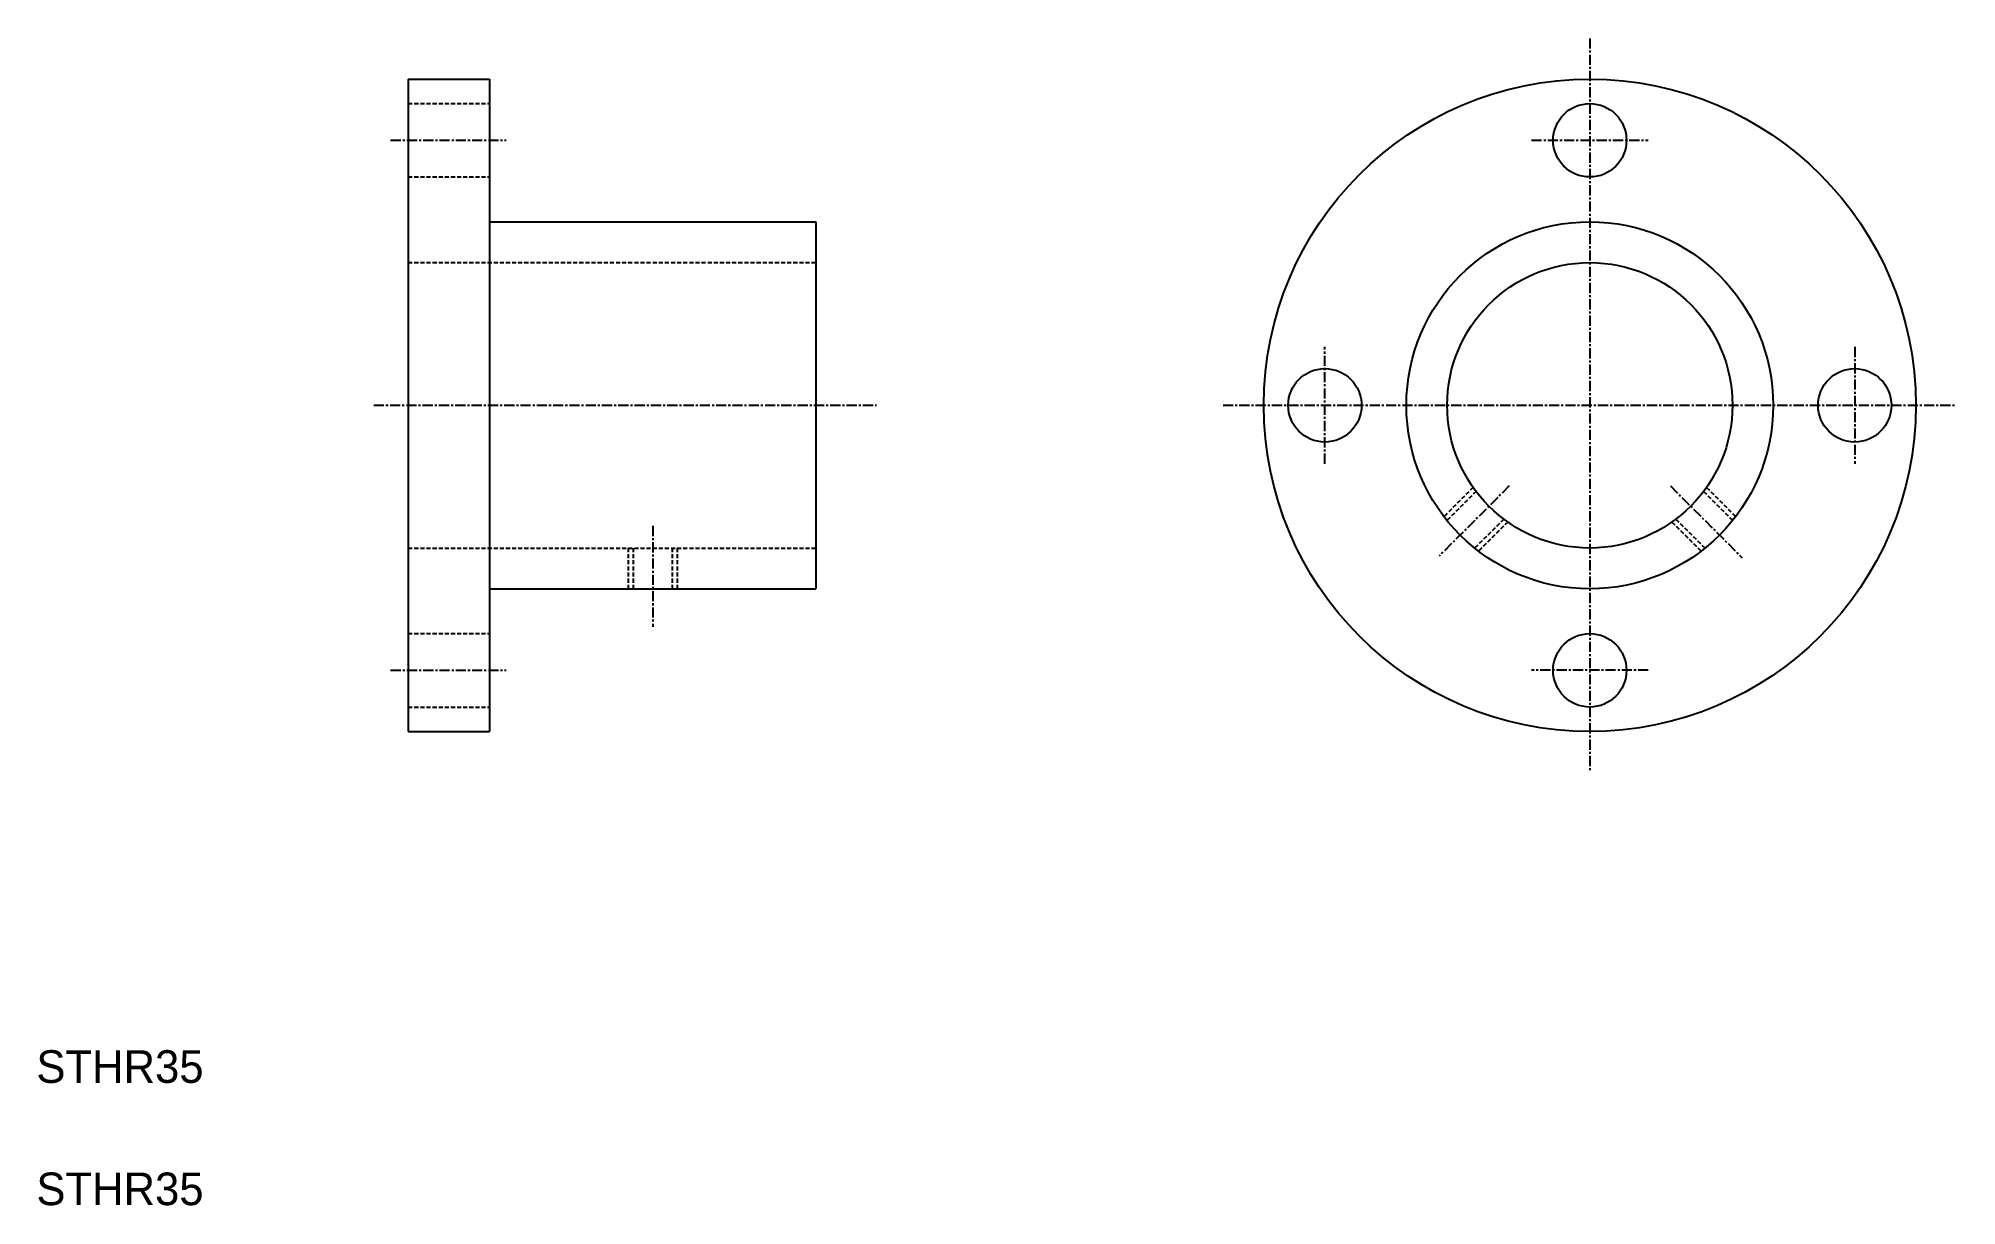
# Model space of a CAD drawing. Extents: x 32 to 268, y 51 to 194.
import ezdxf

# ---------------------------------------------------------------- set-up
doc = ezdxf.new("R2010")
doc.units = 0
doc.linetypes.add('CENTER', pattern=[2, 1.25, -0.25, 0.25, -0.25])
doc.linetypes.add('DASHED', pattern=[0.75, 0.5, -0.25])
doc.layers.get('0').update_dxf_attribs({"linetype": 'CONTINUOUS'})
doc.layers.add('CENTER', color=1, linetype='CENTER')

msp = doc.modelspace()

# ---------------------------------------------------------------- linework, layer by layer
at = {"color": 7, "linetype": 'CONTINUOUS'}
for p, q in [((77.78, 189.29), (77.78, 109.29)), ((77.78, 189.29), (87.78, 189.29)), ((87.78, 189.29), (87.78, 109.29)), ((87.78, 171.79), (127.78, 171.79)), ((127.78, 171.79), (127.78, 126.79)), ((77.78, 169.29), (77.78, 169.29)), ((77.78, 149.29), (77.78, 149.29)), ((87.78, 126.79), (127.78, 126.79)), ((77.78, 109.29), (87.78, 109.29))]:
    msp.add_line(p, q, dxfattribs=at)
at = {"color": 3, "linetype": 'DASHED'}
for p, q in [((77.78, 186.29), (87.78, 186.29)), ((77.78, 177.29), (87.78, 177.29)), ((77.78, 166.79), (127.78, 166.79)), ((208.44, 139.22), (204.86, 135.64)), ((237.07, 139.22), (240.64, 135.64)), ((208.8, 138.73), (205.24, 135.17)), ((236.71, 138.73), (240.27, 135.17)), ((212.19, 135.33), (208.63, 131.77)), ((212.68, 134.98), (209.11, 131.4)), ((232.82, 134.98), (236.4, 131.4)), ((233.31, 135.33), (236.88, 131.77)), ((77.78, 131.79), (127.78, 131.79)), ((104.78, 131.79), (104.78, 126.79)), ((105.38, 131.79), (105.38, 126.79)), ((110.18, 131.79), (110.18, 126.79)), ((110.78, 131.79), (110.78, 126.79)), ((77.78, 121.29), (87.78, 121.29)), ((77.78, 112.29), (87.78, 112.29))]:
    msp.add_line(p, q, dxfattribs=at)
at = {"color": 7, "linetype": 'CONTINUOUS'}
for centre, radius in [((222.75, 149.29), 40), ((222.75, 181.79), 4.5), ((222.75, 149.29), 22.5), ((222.75, 149.29), 17.5), ((190.25, 149.29), 4.5), ((255.25, 149.29), 4.5), ((222.75, 116.79), 4.5)]:
    msp.add_circle(centre, radius, dxfattribs=at)
at = {"layer": 'CENTER', "color": 1, "linetype": 'CENTER'}
for p, q in [((222.75, 194.29), (222.75, 104.29)), ((75.62, 181.79), (89.8, 181.79)), ((215.59, 181.79), (229.92, 181.79)), ((190.25, 142.12), (190.25, 156.46)), ((255.25, 156.46), (255.25, 142.12)), ((73.56, 149.29), (135.25, 149.29)), ((177.75, 149.29), (267.75, 149.29)), ((212.87, 139.4), (204.27, 130.81)), ((232.64, 139.4), (241.44, 130.6)), ((107.78, 134.51), (107.78, 122.13)), ((75.62, 116.79), (89.8, 116.79)), ((229.92, 116.79), (215.59, 116.79))]:
    msp.add_line(p, q, dxfattribs=at)

# ---------------------------------------------------------------- texts
at = {"color": 7, "linetype": 'CONTINUOUS'}
for p in [(32.17, 66.2), (32.17, 51.2)]:
    msp.add_text('STHR35', height=4, dxfattribs=at).set_placement(p)

doc.saveas('drawing.dxf')
